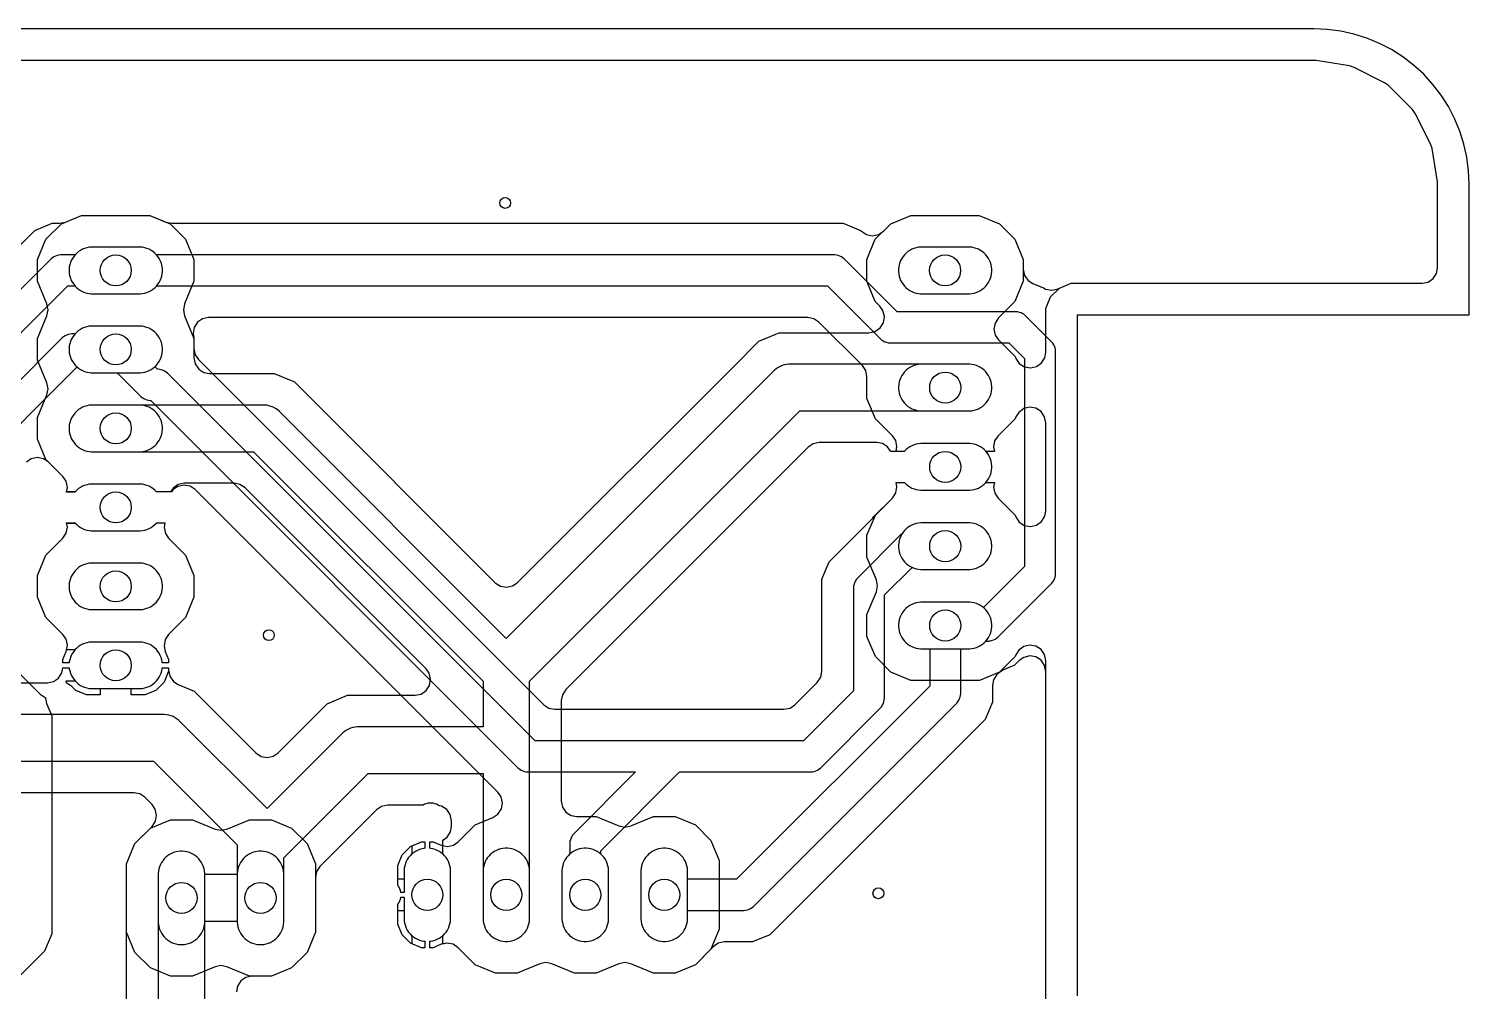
# Model space of a CAD drawing. Header units: millimetres. Extents: x 0 to 94.5, y 0 to 74.5.
# Drawn here: x 48.18 to 94.5, y 43.55 to 74.5 of the extents above; entities that cross this region are included whole.
import ezdxf

# ---------------------------------------------------------------- set-up
doc = ezdxf.new("R2010")
doc.units = ezdxf.units.MM

msp = doc.modelspace()

# ---------------------------------------------------------------- linework, layer by layer
at = {"layer": '16_copper'}
for points in [[(78.506, 65.987), (78.578, 66.002), (78.649, 66.023), (78.717, 66.051), (78.782, 66.086), (78.843, 66.127), (78.9, 66.174), (78.952, 66.226), (78.999, 66.283), (79.04, 66.344), (79.075, 66.409), (79.103, 66.477), (79.124, 66.548), (79.139, 66.62), (79.146, 66.693), (79.146, 66.767), (79.139, 66.84), (79.124, 66.912), (79.103, 66.983), (79.075, 67.051), (79.04, 67.116), (78.999, 67.177), (78.952, 67.234), (78.9, 67.286), (78.843, 67.333), (78.782, 67.374), (78.717, 67.409), (78.649, 67.437), (78.578, 67.458), (78.506, 67.473), (78.433, 67.48), (76.859, 67.48), (76.786, 67.473), (76.714, 67.458), (76.643, 67.437), (76.575, 67.409), (76.51, 67.374), (76.449, 67.333), (76.392, 67.286), (76.34, 67.234), (76.293, 67.177), (76.252, 67.116), (76.217, 67.051), (76.189, 66.983), (76.168, 66.912), (76.153, 66.84), (76.146, 66.767), (76.146, 66.693), (76.153, 66.62), (76.168, 66.548), (76.189, 66.477), (76.217, 66.409), (76.252, 66.344), (76.293, 66.283), (76.34, 66.226), (76.392, 66.174), (76.449, 66.127), (76.51, 66.086), (76.575, 66.051), (76.643, 66.023), (76.714, 66.002), (76.786, 65.987), (76.859, 65.98), (78.433, 65.98)], [(51.836, 55.827), (51.908, 55.842), (51.979, 55.863), (52.047, 55.891), (52.112, 55.926), (52.173, 55.967), (52.23, 56.014), (52.282, 56.066), (52.329, 56.123), (52.37, 56.184), (52.405, 56.249), (52.433, 56.317), (52.454, 56.388), (52.469, 56.46), (52.476, 56.533), (52.476, 56.607), (52.469, 56.68), (52.454, 56.752), (52.433, 56.823), (52.405, 56.891), (52.37, 56.956), (52.329, 57.017), (52.282, 57.074), (52.23, 57.126), (52.173, 57.173), (52.112, 57.214), (52.047, 57.249), (51.979, 57.277), (51.908, 57.298), (51.836, 57.313), (51.763, 57.32), (50.189, 57.32), (50.116, 57.313), (50.044, 57.298), (49.973, 57.277), (49.905, 57.249), (49.84, 57.214), (49.779, 57.173), (49.722, 57.126), (49.67, 57.074), (49.623, 57.017), (49.582, 56.956), (49.547, 56.891), (49.519, 56.823), (49.498, 56.752), (49.483, 56.68), (49.476, 56.607), (49.476, 56.533), (49.483, 56.46), (49.498, 56.388), (49.519, 56.317), (49.547, 56.249), (49.582, 56.184), (49.623, 56.123), (49.67, 56.066), (49.722, 56.014), (49.779, 55.967), (49.84, 55.926), (49.905, 55.891), (49.973, 55.863), (50.044, 55.842), (50.116, 55.827), (50.189, 55.82), (51.763, 55.82)]]:
    msp.add_lwpolyline(points, close=True, dxfattribs=at)
at = {"layer": '16_copper_5V'}
for points in [[(42.711, 50.95), (52.189, 50.95), (54.88, 48.259), (54.88, 45.763), (54.887, 45.69), (54.902, 45.618), (54.923, 45.547), (54.951, 45.479), (54.986, 45.414), (55.027, 45.353), (55.074, 45.296), (55.126, 45.244), (55.183, 45.197), (55.244, 45.156), (55.309, 45.121), (55.377, 45.093), (55.448, 45.072), (55.52, 45.057), (55.593, 45.05), (55.667, 45.05), (55.74, 45.057), (55.812, 45.072), (55.883, 45.093), (55.951, 45.121), (56.016, 45.156), (56.077, 45.197), (56.134, 45.244), (56.186, 45.296), (56.233, 45.353), (56.274, 45.414), (56.309, 45.479), (56.337, 45.547), (56.358, 45.618), (56.373, 45.69), (56.38, 45.763), (56.38, 47.839), (59.091, 50.55), (62.786, 50.55), (62.786, 45.863), (62.793, 45.79), (62.808, 45.718), (62.829, 45.647), (62.857, 45.579), (62.892, 45.514), (62.933, 45.453), (62.98, 45.396), (63.032, 45.344), (63.089, 45.297), (63.15, 45.256), (63.215, 45.221), (63.283, 45.193), (63.354, 45.172), (63.426, 45.157), (63.499, 45.15), (63.573, 45.15), (63.646, 45.157), (63.718, 45.172), (63.789, 45.193), (63.857, 45.221), (63.922, 45.256), (63.983, 45.297), (64.04, 45.344), (64.092, 45.396), (64.139, 45.453), (64.18, 45.514), (64.215, 45.579), (64.243, 45.647), (64.264, 45.718), (64.279, 45.79), (64.286, 45.863), (64.286, 53.525), (72.972, 62.211), (76.863, 62.211), (76.863, 62.211), (78.437, 62.211), (78.51, 62.219), (78.582, 62.233), (78.653, 62.254), (78.721, 62.282), (78.786, 62.317), (78.847, 62.358), (78.904, 62.405), (78.956, 62.457), (79.003, 62.514), (79.044, 62.575), (79.079, 62.64), (79.107, 62.708), (79.128, 62.779), (79.143, 62.851), (79.15, 62.924), (79.15, 62.998), (79.143, 63.071), (79.128, 63.144), (79.107, 63.214), (79.079, 63.282), (79.044, 63.347), (79.003, 63.409), (78.956, 63.466), (78.904, 63.518), (78.847, 63.564), (78.786, 63.605), (78.721, 63.64), (78.653, 63.668), (78.582, 63.69), (78.51, 63.704), (78.437, 63.711), (77.687, 63.711), (72.698, 63.711), (72.624, 63.711), (72.551, 63.704), (72.533, 63.701), (72.479, 63.69), (72.408, 63.668), (72.34, 63.64), (72.275, 63.605), (72.214, 63.564), (72.157, 63.518), (63.536, 54.897), (56.226, 62.206), (56.169, 62.253), (56.108, 62.294), (56.043, 62.329), (55.975, 62.357), (55.904, 62.378), (55.832, 62.393), (55.759, 62.4), (50.189, 62.4), (50.116, 62.393), (50.044, 62.378), (49.973, 62.357), (49.905, 62.329), (49.84, 62.294), (49.779, 62.253), (49.722, 62.206), (49.67, 62.154), (49.623, 62.097), (49.582, 62.036), (49.547, 61.971), (49.519, 61.903), (49.498, 61.832), (49.483, 61.76), (49.476, 61.687), (49.476, 61.613), (49.483, 61.54), (49.498, 61.468), (49.519, 61.397), (49.547, 61.329), (49.582, 61.264), (49.623, 61.203), (49.67, 61.146), (49.722, 61.094), (49.779, 61.047), (49.84, 61.006), (49.905, 60.971), (49.973, 60.943), (50.044, 60.922), (50.116, 60.907), (50.189, 60.9), (55.411, 60.9), (62.786, 53.525), (62.786, 52.05), (58.743, 52.05), (58.67, 52.043), (58.598, 52.028), (58.527, 52.007), (58.459, 51.979), (58.394, 51.944), (58.333, 51.903), (58.276, 51.856), (55.84, 49.421), (53.004, 52.256), (52.947, 52.303), (52.886, 52.344), (52.821, 52.379), (52.753, 52.407), (52.682, 52.428), (52.61, 52.443), (52.537, 52.45), (42.363, 52.45)], [(53.84, 40.853), (53.84, 47.337), (53.833, 47.41), (53.818, 47.482), (53.797, 47.553), (53.769, 47.621), (53.734, 47.686), (53.693, 47.747), (53.646, 47.804), (53.594, 47.856), (53.537, 47.903), (53.476, 47.944), (53.411, 47.979), (53.343, 48.007), (53.272, 48.028), (53.2, 48.043), (53.127, 48.05), (53.053, 48.05), (52.98, 48.043), (52.908, 48.028), (52.837, 48.007), (52.769, 47.979), (52.704, 47.944), (52.643, 47.903), (52.586, 47.856), (52.534, 47.804), (52.487, 47.747), (52.446, 47.686), (52.411, 47.621), (52.383, 47.553), (52.362, 47.482), (52.347, 47.41), (52.34, 47.337), (52.34, 41.201)]]:
    msp.add_lwpolyline(points, dxfattribs=at)
at = {"layer": '16_copper_GND'}
for points in [[(45.977, 65.621), (48.371, 68.015), (48.928, 68.246), (49.172, 68.246), (49.363, 68.284), (49.875, 68.496), (52.077, 68.496), (52.726, 68.227), (53.223, 67.73), (53.492, 67.081), (53.492, 66.379), (53.191, 65.651), (53.153, 65.456), (53.191, 65.269), (53.492, 64.541), (53.492, 63.916), (53.532, 63.721), (53.644, 63.557), (53.812, 63.45), (53.992, 63.416), (56.073, 63.416), (56.722, 63.147), (63.182, 56.687), (63.348, 56.577), (63.544, 56.541), (63.738, 56.583), (63.89, 56.687), (71.094, 63.891), (71.094, 63.891), (71.44, 64.237), (71.661, 64.458), (72.2, 64.682), (72.2, 64.682), (72.31, 64.727), (72.8, 64.727), (73.112, 64.727), (73.112, 64.727), (75.194, 64.727), (75.389, 64.767), (75.553, 64.879), (75.66, 65.047), (75.694, 65.243), (75.648, 65.437), (75.548, 65.581), (75.399, 65.73), (75.13, 66.379), (75.13, 67.081), (75.399, 67.73), (75.896, 68.227), (76.545, 68.496), (78.747, 68.496), (79.396, 68.227), (79.893, 67.73), (80.162, 67.081), (80.162, 66.379), (79.893, 65.73), (79.365, 65.201), (79.255, 65.035), (79.218, 64.84), (79.261, 64.645), (79.365, 64.494), (79.897, 63.962), (79.922, 63.902), (80.033, 63.736), (80.2, 63.628), (80.396, 63.593), (80.59, 63.637), (80.751, 63.754), (80.855, 63.924), (80.884, 64.093), (80.884, 65.502), (81.039, 65.876), (81.324, 66.161), (81.698, 66.316), (92.984, 66.316), (93.179, 66.356), (93.343, 66.468), (93.45, 66.636), (93.484, 66.816), (93.484, 69.5), (93.478, 69.578), (93.307, 70.655), (93.259, 70.804), (92.764, 71.775), (92.672, 71.901), (91.901, 72.672), (91.775, 72.764), (90.804, 73.259), (90.655, 73.307), (89.578, 73.478), (89.5, 73.484), (7.766, 73.484)], [(80.884, 43.198), (80.884, 54.18), (80.844, 54.375), (80.732, 54.539), (80.564, 54.646), (80.368, 54.68), (80.174, 54.634), (80.014, 54.516), (79.922, 54.371), (79.897, 54.311), (79.4, 53.814), (78.751, 53.545), (76.549, 53.545), (75.9, 53.814), (75.403, 54.311), (75.134, 54.96), (75.134, 55.663), (75.437, 56.395), (75.475, 56.59), (75.437, 56.778), (75.134, 57.51), (75.134, 58.213), (75.403, 58.862), (75.952, 59.411), (76.062, 59.577), (76.098, 59.772), (76.07, 59.911), (76.34, 59.911), (76.344, 59.907), (76.396, 59.855), (76.453, 59.808), (76.514, 59.767), (76.579, 59.732), (76.647, 59.704), (76.718, 59.683), (76.79, 59.669), (76.863, 59.661), (78.437, 59.661), (78.51, 59.669), (78.582, 59.683), (78.653, 59.704), (78.721, 59.732), (78.786, 59.767), (78.847, 59.808), (78.904, 59.855), (78.956, 59.907), (78.96, 59.911), (79.231, 59.911), (79.202, 59.76), (79.243, 59.566), (79.348, 59.411), (79.897, 58.862), (79.922, 58.802), (80.033, 58.636), (80.2, 58.528), (80.396, 58.493), (80.59, 58.537), (80.751, 58.654), (80.855, 58.824), (80.884, 58.993), (80.884, 61.83), (80.844, 62.025), (80.732, 62.189), (80.564, 62.296), (80.368, 62.33), (80.174, 62.284), (80.014, 62.166), (79.922, 62.021), (79.897, 61.961), (79.348, 61.412), (79.238, 61.246), (79.202, 61.05), (79.23, 60.911), (78.96, 60.911), (78.956, 60.916), (78.904, 60.968), (78.847, 61.014), (78.786, 61.055), (78.721, 61.09), (78.653, 61.118), (78.582, 61.14), (78.51, 61.154), (78.437, 61.161), (76.863, 61.161), (76.79, 61.154), (76.718, 61.14), (76.647, 61.118), (76.579, 61.09), (76.514, 61.055), (76.453, 61.014), (76.396, 60.968), (76.344, 60.916), (76.34, 60.911), (75.896, 60.911), (75.798, 61.054), (75.63, 61.162), (75.45, 61.195), (73.6, 61.195), (73.405, 61.156), (73.246, 61.049), (65.448, 53.251), (65.339, 53.085), (65.302, 52.897), (65.302, 49.666), (65.342, 49.471), (65.454, 49.307), (65.622, 49.2), (65.802, 49.166), (66.427, 49.166), (67.155, 48.865), (67.35, 48.827), (67.537, 48.865), (68.265, 49.166), (68.967, 49.166), (69.616, 48.897), (70.113, 48.4), (70.382, 47.751), (70.382, 45.549), (70.113, 44.9), (69.616, 44.403), (68.967, 44.134), (68.265, 44.134), (67.537, 44.435), (67.342, 44.473), (67.155, 44.435), (66.427, 44.134), (65.725, 44.134), (64.997, 44.435), (64.802, 44.473), (64.615, 44.435), (63.887, 44.134), (63.185, 44.134), (62.536, 44.403), (61.989, 44.949), (61.823, 45.059), (61.628, 45.095), (61.496, 45.068), (61.496, 45.34), (61.5, 45.344), (61.552, 45.396), (61.599, 45.453), (61.64, 45.514), (61.675, 45.579), (61.703, 45.647), (61.724, 45.718), (61.739, 45.79), (61.746, 45.863), (61.746, 47.437), (61.739, 47.51), (61.724, 47.582), (61.703, 47.653), (61.675, 47.721), (61.64, 47.786), (61.599, 47.847), (61.552, 47.904), (61.5, 47.956), (61.496, 47.96), (61.496, 48.411), (61.629, 48.502), (61.736, 48.67), (61.77, 48.85), (61.77, 49.034), (61.73, 49.229), (61.618, 49.393), (61.45, 49.5), (61.382, 49.513), (61.342, 49.538), (61.292, 49.563), (61.239, 49.581), (61.184, 49.594), (61.128, 49.6), (61.072, 49.6), (61.016, 49.594), (60.961, 49.581), (60.908, 49.563), (60.858, 49.538), (60.851, 49.534), (59.719, 49.534), (59.524, 49.494), (59.365, 49.388), (57.542, 47.565), (57.433, 47.399), (57.396, 47.211), (57.396, 45.449), (57.127, 44.8), (56.63, 44.303), (55.981, 44.034), (55.356, 44.034), (55.161, 43.994), (54.997, 43.882), (54.89, 43.714), (54.856, 43.534)], [(42.049, 53.466), (48.776, 53.466), (48.971, 53.506), (49.135, 53.618), (49.242, 53.786), (49.274, 53.954), (49.48, 53.954), (49.483, 53.92), (49.498, 53.848), (49.519, 53.777), (49.547, 53.709), (49.582, 53.644), (49.623, 53.583), (49.67, 53.526), (49.722, 53.474), (49.779, 53.427), (49.84, 53.386), (49.905, 53.351), (49.973, 53.323), (50.044, 53.302), (50.116, 53.287), (50.189, 53.28), (51.763, 53.28), (51.836, 53.287), (51.908, 53.302), (51.979, 53.323), (52.047, 53.351), (52.112, 53.386), (52.173, 53.427), (52.23, 53.474), (52.282, 53.526), (52.329, 53.583), (52.37, 53.644), (52.405, 53.709), (52.433, 53.777), (52.454, 53.848), (52.469, 53.92), (52.472, 53.954), (52.676, 53.954), (52.676, 53.873), (52.716, 53.678), (52.828, 53.514), (52.985, 53.411), (53.5, 53.197), (55.486, 51.211), (55.652, 51.101), (55.848, 51.065), (56.042, 51.107), (56.194, 51.211), (57.78, 52.797), (58.429, 53.066), (60.601, 53.066), (60.796, 53.106), (60.961, 53.218), (61.068, 53.386), (61.101, 53.582), (61.055, 53.776), (60.955, 53.92), (55.137, 59.738), (54.971, 59.847), (54.783, 59.884), (53.176, 59.884), (52.981, 59.844), (52.817, 59.732), (52.739, 59.61), (52.286, 59.61), (52.282, 59.614), (52.23, 59.666), (52.173, 59.713), (52.112, 59.754), (52.047, 59.789), (51.979, 59.817), (51.908, 59.838), (51.836, 59.853), (51.763, 59.86), (50.189, 59.86), (50.116, 59.853), (50.044, 59.838), (49.973, 59.817), (49.905, 59.789), (49.84, 59.754), (49.779, 59.713), (49.722, 59.666), (49.67, 59.614), (49.666, 59.61), (49.394, 59.61), (49.422, 59.754), (49.38, 59.949), (49.275, 60.103), (48.815, 60.564), (48.649, 60.674), (48.453, 60.71), (48.259, 60.667), (48.108, 60.564)], [(30.664, 20.961), (51.178, 41.475), (51.287, 41.641), (51.324, 41.829), (51.324, 47.651), (51.593, 48.3), (52.144, 48.851), (52.254, 49.017), (52.29, 49.213), (52.248, 49.407), (52.144, 49.559), (51.915, 49.788), (51.749, 49.897), (51.561, 49.934), (46.44, 49.934)]]:
    msp.add_lwpolyline(points, dxfattribs=at)
for points in [[(52.472, 54.106), (52.469, 54.14), (52.454, 54.212), (52.433, 54.283), (52.405, 54.351), (52.37, 54.416), (52.329, 54.477), (52.282, 54.534), (52.23, 54.586), (52.173, 54.633), (52.112, 54.674), (52.047, 54.709), (51.979, 54.737), (51.908, 54.758), (51.836, 54.773), (51.763, 54.78), (50.189, 54.78), (50.116, 54.773), (50.044, 54.758), (49.973, 54.737), (49.905, 54.709), (49.84, 54.674), (49.779, 54.633), (49.722, 54.586), (49.67, 54.534), (49.623, 54.477), (49.582, 54.416), (49.547, 54.351), (49.519, 54.283), (49.498, 54.212), (49.483, 54.14), (49.48, 54.106), (49.276, 54.106), (49.276, 54.219), (49.384, 54.478), (49.422, 54.674), (49.38, 54.869), (49.275, 55.023), (48.729, 55.57), (48.46, 56.219), (48.46, 56.921), (48.729, 57.57), (49.275, 58.117), (49.385, 58.283), (49.421, 58.478), (49.394, 58.61), (49.666, 58.61), (49.67, 58.606), (49.722, 58.554), (49.779, 58.507), (49.84, 58.466), (49.905, 58.431), (49.973, 58.403), (50.044, 58.382), (50.116, 58.367), (50.189, 58.36), (51.763, 58.36), (51.836, 58.367), (51.908, 58.382), (51.979, 58.403), (52.047, 58.431), (52.112, 58.466), (52.173, 58.507), (52.23, 58.554), (52.282, 58.606), (52.286, 58.61), (52.558, 58.61), (52.53, 58.466), (52.572, 58.271), (52.677, 58.117), (53.223, 57.57), (53.492, 56.921), (53.492, 56.219), (53.223, 55.57), (52.677, 55.023), (52.567, 54.857), (52.531, 54.662), (52.569, 54.478), (52.676, 54.219), (52.676, 54.106)], [(60.145, 46.726), (60.144, 46.734), (60.131, 46.789), (60.113, 46.842), (60.088, 46.892), (60.058, 46.94), (60.046, 46.955), (60.046, 47.589), (60.191, 47.938), (60.458, 48.205), (60.496, 48.221), (60.496, 47.96), (60.492, 47.956), (60.44, 47.904), (60.393, 47.847), (60.352, 47.786), (60.317, 47.721), (60.289, 47.653), (60.268, 47.582), (60.253, 47.51), (60.246, 47.437), (60.246, 46.726)], [(60.458, 45.095), (60.191, 45.362), (60.046, 45.711), (60.046, 46.345), (60.058, 46.36), (60.088, 46.408), (60.113, 46.458), (60.131, 46.511), (60.144, 46.566), (60.145, 46.574), (60.246, 46.574), (60.246, 45.863), (60.253, 45.79), (60.268, 45.718), (60.289, 45.647), (60.317, 45.579), (60.352, 45.514), (60.393, 45.453), (60.44, 45.396), (60.492, 45.344), (60.496, 45.34), (60.496, 45.079)]]:
    msp.add_lwpolyline(points, close=True, dxfattribs=at)
at = {"layer": '16_copper_SCL'}
msp.add_lwpolyline([(46.434, 60.327), (49.732, 63.625), (49.779, 63.587), (49.84, 63.546), (49.905, 63.511), (49.973, 63.483), (50.044, 63.462), (50.116, 63.447), (50.189, 63.44), (51.763, 63.44), (51.836, 63.447), (51.908, 63.462), (51.979, 63.483), (52.047, 63.511), (52.112, 63.546), (52.173, 63.587), (52.23, 63.634), (52.282, 63.686), (52.329, 63.743), (52.37, 63.804), (52.405, 63.869), (52.433, 63.937), (52.454, 64.008), (52.469, 64.08), (52.476, 64.153), (52.476, 64.227), (52.469, 64.3), (52.454, 64.372), (52.433, 64.443), (52.405, 64.511), (52.37, 64.576), (52.329, 64.637), (52.282, 64.694), (52.23, 64.746), (52.173, 64.793), (52.112, 64.834), (52.047, 64.869), (51.979, 64.897), (51.908, 64.918), (51.836, 64.933), (51.763, 64.94), (50.189, 64.94), (50.116, 64.933), (50.044, 64.918), (49.973, 64.897), (49.905, 64.869), (49.84, 64.834), (49.779, 64.793), (49.722, 64.746), (49.67, 64.694), (49.666, 64.69), (49.562, 64.69), (49.506, 64.684), (49.451, 64.671), (49.398, 64.653), (49.348, 64.628), (49.3, 64.598), (49.256, 64.563), (45.893, 61.2)], dxfattribs=at)
for points in [[(78.51, 57.119), (78.582, 57.133), (78.653, 57.154), (78.721, 57.182), (78.786, 57.217), (78.847, 57.258), (78.904, 57.305), (78.956, 57.357), (79.003, 57.414), (79.044, 57.475), (79.079, 57.54), (79.107, 57.608), (79.128, 57.679), (79.143, 57.751), (79.15, 57.824), (79.15, 57.898), (79.143, 57.971), (79.128, 58.044), (79.107, 58.114), (79.079, 58.182), (79.044, 58.247), (79.003, 58.309), (78.956, 58.366), (78.904, 58.418), (78.847, 58.464), (78.786, 58.505), (78.721, 58.54), (78.653, 58.568), (78.582, 58.59), (78.51, 58.604), (78.437, 58.611), (76.863, 58.611), (76.79, 58.604), (76.718, 58.59), (76.647, 58.568), (76.579, 58.54), (76.514, 58.505), (76.453, 58.464), (76.396, 58.418), (76.344, 58.366), (76.297, 58.309), (76.256, 58.247), (76.221, 58.182), (76.193, 58.114), (76.172, 58.044), (76.157, 57.971), (76.15, 57.898), (76.15, 57.824), (76.157, 57.751), (76.172, 57.679), (76.193, 57.608), (76.221, 57.54), (76.256, 57.475), (76.297, 57.414), (76.344, 57.357), (76.396, 57.305), (76.453, 57.258), (76.514, 57.217), (76.579, 57.182), (76.647, 57.154), (76.718, 57.133), (76.79, 57.119), (76.863, 57.111), (78.437, 57.111)], [(66.186, 45.157), (66.258, 45.172), (66.329, 45.193), (66.397, 45.221), (66.462, 45.256), (66.523, 45.297), (66.58, 45.344), (66.632, 45.396), (66.679, 45.453), (66.72, 45.514), (66.755, 45.579), (66.783, 45.647), (66.804, 45.718), (66.819, 45.79), (66.826, 45.863), (66.826, 47.437), (66.819, 47.51), (66.804, 47.582), (66.783, 47.653), (66.755, 47.721), (66.72, 47.786), (66.679, 47.847), (66.632, 47.904), (66.58, 47.956), (66.523, 48.003), (66.462, 48.044), (66.397, 48.079), (66.329, 48.107), (66.258, 48.128), (66.186, 48.143), (66.113, 48.15), (66.039, 48.15), (65.966, 48.143), (65.894, 48.128), (65.823, 48.107), (65.755, 48.079), (65.69, 48.044), (65.629, 48.003), (65.572, 47.956), (65.52, 47.904), (65.473, 47.847), (65.432, 47.786), (65.397, 47.721), (65.369, 47.653), (65.348, 47.582), (65.333, 47.51), (65.326, 47.437), (65.326, 45.863), (65.333, 45.79), (65.348, 45.718), (65.369, 45.647), (65.397, 45.579), (65.432, 45.514), (65.473, 45.453), (65.52, 45.396), (65.572, 45.344), (65.629, 45.297), (65.69, 45.256), (65.755, 45.221), (65.823, 45.193), (65.894, 45.172), (65.966, 45.157), (66.039, 45.15), (66.113, 45.15)]]:
    msp.add_lwpolyline(points, close=True, dxfattribs=at)
at = {"layer": '16_copper_SDA'}
msp.add_lwpolyline([(47.5, 64.293), (49.437, 66.23), (49.666, 66.23), (49.67, 66.226), (49.722, 66.174), (49.779, 66.127), (49.84, 66.086), (49.905, 66.051), (49.973, 66.023), (50.044, 66.002), (50.116, 65.987), (50.189, 65.98), (51.763, 65.98), (51.836, 65.987), (51.908, 66.002), (51.979, 66.023), (52.047, 66.051), (52.112, 66.086), (52.173, 66.127), (52.23, 66.174), (52.282, 66.226), (52.329, 66.283), (52.37, 66.344), (52.405, 66.409), (52.433, 66.477), (52.454, 66.548), (52.469, 66.62), (52.476, 66.693), (52.476, 66.767), (52.469, 66.84), (52.454, 66.912), (52.433, 66.983), (52.405, 67.051), (52.37, 67.116), (52.329, 67.177), (52.282, 67.234), (52.23, 67.286), (52.173, 67.333), (52.112, 67.374), (52.047, 67.409), (51.979, 67.437), (51.908, 67.458), (51.836, 67.473), (51.763, 67.48), (50.189, 67.48), (50.116, 67.473), (50.044, 67.458), (49.973, 67.437), (49.905, 67.409), (49.84, 67.374), (49.779, 67.333), (49.722, 67.286), (49.67, 67.234), (49.666, 67.23), (49.202, 67.23), (49.146, 67.224), (49.091, 67.211), (49.038, 67.193), (48.988, 67.168), (48.94, 67.138), (48.896, 67.103), (46.627, 64.834)], dxfattribs=at)
for points in [[(78.51, 54.569), (78.582, 54.583), (78.653, 54.604), (78.721, 54.632), (78.786, 54.667), (78.847, 54.708), (78.904, 54.755), (78.956, 54.807), (79.003, 54.864), (79.044, 54.925), (79.079, 54.99), (79.107, 55.058), (79.128, 55.129), (79.143, 55.201), (79.15, 55.274), (79.15, 55.348), (79.143, 55.421), (79.128, 55.494), (79.107, 55.564), (79.079, 55.632), (79.044, 55.697), (79.003, 55.759), (78.956, 55.816), (78.904, 55.868), (78.847, 55.914), (78.786, 55.955), (78.721, 55.99), (78.653, 56.018), (78.582, 56.04), (78.51, 56.054), (78.437, 56.061), (76.863, 56.061), (76.79, 56.054), (76.718, 56.04), (76.647, 56.018), (76.579, 55.99), (76.514, 55.955), (76.453, 55.914), (76.396, 55.868), (76.344, 55.816), (76.297, 55.759), (76.256, 55.697), (76.221, 55.632), (76.193, 55.564), (76.172, 55.494), (76.157, 55.421), (76.15, 55.348), (76.15, 55.274), (76.157, 55.201), (76.172, 55.129), (76.193, 55.058), (76.221, 54.99), (76.256, 54.925), (76.297, 54.864), (76.344, 54.807), (76.396, 54.755), (76.453, 54.708), (76.514, 54.667), (76.579, 54.632), (76.647, 54.604), (76.718, 54.583), (76.79, 54.569), (76.863, 54.561), (78.437, 54.561)], [(68.726, 45.157), (68.798, 45.172), (68.869, 45.193), (68.937, 45.221), (69.002, 45.256), (69.063, 45.297), (69.12, 45.344), (69.172, 45.396), (69.219, 45.453), (69.26, 45.514), (69.295, 45.579), (69.323, 45.647), (69.344, 45.718), (69.359, 45.79), (69.366, 45.863), (69.366, 47.437), (69.359, 47.51), (69.344, 47.582), (69.323, 47.653), (69.295, 47.721), (69.26, 47.786), (69.219, 47.847), (69.172, 47.904), (69.12, 47.956), (69.063, 48.003), (69.002, 48.044), (68.937, 48.079), (68.869, 48.107), (68.798, 48.128), (68.726, 48.143), (68.653, 48.15), (68.579, 48.15), (68.506, 48.143), (68.434, 48.128), (68.363, 48.107), (68.295, 48.079), (68.23, 48.044), (68.169, 48.003), (68.112, 47.956), (68.06, 47.904), (68.013, 47.847), (67.972, 47.786), (67.937, 47.721), (67.909, 47.653), (67.888, 47.582), (67.873, 47.51), (67.866, 47.437), (67.866, 45.863), (67.873, 45.79), (67.888, 45.718), (67.909, 45.647), (67.937, 45.579), (67.972, 45.514), (68.013, 45.453), (68.06, 45.396), (68.112, 45.344), (68.169, 45.297), (68.23, 45.256), (68.295, 45.221), (68.363, 45.193), (68.434, 45.172), (68.506, 45.157), (68.579, 45.15), (68.653, 45.15)]]:
    msp.add_lwpolyline(points, close=True, dxfattribs=at)
at = {"layer": '1_copper'}
for points in [[(78.506, 65.987), (78.578, 66.002), (78.649, 66.023), (78.717, 66.051), (78.782, 66.086), (78.843, 66.127), (78.9, 66.174), (78.952, 66.226), (78.999, 66.283), (79.04, 66.344), (79.075, 66.409), (79.103, 66.477), (79.124, 66.548), (79.139, 66.62), (79.146, 66.693), (79.146, 66.767), (79.139, 66.84), (79.124, 66.912), (79.103, 66.983), (79.075, 67.051), (79.04, 67.116), (78.999, 67.177), (78.952, 67.234), (78.9, 67.286), (78.843, 67.333), (78.782, 67.374), (78.717, 67.409), (78.649, 67.437), (78.578, 67.458), (78.506, 67.473), (78.433, 67.48), (76.859, 67.48), (76.786, 67.473), (76.714, 67.458), (76.643, 67.437), (76.575, 67.409), (76.51, 67.374), (76.449, 67.333), (76.392, 67.286), (76.34, 67.234), (76.293, 67.177), (76.252, 67.116), (76.217, 67.051), (76.189, 66.983), (76.168, 66.912), (76.153, 66.84), (76.146, 66.767), (76.146, 66.693), (76.153, 66.62), (76.168, 66.548), (76.189, 66.477), (76.217, 66.409), (76.252, 66.344), (76.293, 66.283), (76.34, 66.226), (76.392, 66.174), (76.449, 66.127), (76.51, 66.086), (76.575, 66.051), (76.643, 66.023), (76.714, 66.002), (76.786, 65.987), (76.859, 65.98), (78.433, 65.98)], [(51.836, 55.827), (51.908, 55.842), (51.979, 55.863), (52.047, 55.891), (52.112, 55.926), (52.173, 55.967), (52.23, 56.014), (52.282, 56.066), (52.329, 56.123), (52.37, 56.184), (52.405, 56.249), (52.433, 56.317), (52.454, 56.388), (52.469, 56.46), (52.476, 56.533), (52.476, 56.607), (52.469, 56.68), (52.454, 56.752), (52.433, 56.823), (52.405, 56.891), (52.37, 56.956), (52.329, 57.017), (52.282, 57.074), (52.23, 57.126), (52.173, 57.173), (52.112, 57.214), (52.047, 57.249), (51.979, 57.277), (51.908, 57.298), (51.836, 57.313), (51.763, 57.32), (50.189, 57.32), (50.116, 57.313), (50.044, 57.298), (49.973, 57.277), (49.905, 57.249), (49.84, 57.214), (49.779, 57.173), (49.722, 57.126), (49.67, 57.074), (49.623, 57.017), (49.582, 56.956), (49.547, 56.891), (49.519, 56.823), (49.498, 56.752), (49.483, 56.68), (49.476, 56.607), (49.476, 56.533), (49.483, 56.46), (49.498, 56.388), (49.519, 56.317), (49.547, 56.249), (49.582, 56.184), (49.623, 56.123), (49.67, 56.066), (49.722, 56.014), (49.779, 55.967), (49.84, 55.926), (49.905, 55.891), (49.973, 55.863), (50.044, 55.842), (50.116, 55.827), (50.189, 55.82), (51.763, 55.82)]]:
    msp.add_lwpolyline(points, close=True, dxfattribs=at)
at = {"layer": '1_copper_5V'}
for points in [[(78.51, 62.219), (78.582, 62.233), (78.653, 62.254), (78.721, 62.282), (78.786, 62.317), (78.847, 62.358), (78.904, 62.405), (78.956, 62.457), (79.003, 62.514), (79.044, 62.575), (79.079, 62.64), (79.107, 62.708), (79.128, 62.779), (79.143, 62.851), (79.15, 62.924), (79.15, 62.998), (79.143, 63.071), (79.128, 63.144), (79.107, 63.214), (79.079, 63.282), (79.044, 63.347), (79.003, 63.409), (78.956, 63.466), (78.904, 63.518), (78.847, 63.564), (78.786, 63.605), (78.721, 63.64), (78.653, 63.668), (78.582, 63.69), (78.51, 63.704), (78.437, 63.711), (76.863, 63.711), (76.79, 63.704), (76.718, 63.69), (76.647, 63.668), (76.579, 63.64), (76.514, 63.605), (76.453, 63.564), (76.396, 63.518), (76.344, 63.466), (76.297, 63.409), (76.256, 63.347), (76.221, 63.282), (76.193, 63.214), (76.172, 63.144), (76.157, 63.071), (76.15, 62.998), (76.15, 62.924), (76.157, 62.851), (76.172, 62.779), (76.193, 62.708), (76.221, 62.64), (76.256, 62.575), (76.297, 62.514), (76.344, 62.457), (76.396, 62.405), (76.453, 62.358), (76.514, 62.317), (76.579, 62.282), (76.647, 62.254), (76.718, 62.233), (76.79, 62.219), (76.863, 62.211), (78.437, 62.211)], [(51.836, 60.907), (51.908, 60.922), (51.979, 60.943), (52.047, 60.971), (52.112, 61.006), (52.173, 61.047), (52.23, 61.094), (52.282, 61.146), (52.329, 61.203), (52.37, 61.264), (52.405, 61.329), (52.433, 61.397), (52.454, 61.468), (52.469, 61.54), (52.476, 61.613), (52.476, 61.687), (52.469, 61.76), (52.454, 61.832), (52.433, 61.903), (52.405, 61.971), (52.37, 62.036), (52.329, 62.097), (52.282, 62.154), (52.23, 62.206), (52.173, 62.253), (52.112, 62.294), (52.047, 62.329), (51.979, 62.357), (51.908, 62.378), (51.836, 62.393), (51.763, 62.4), (50.189, 62.4), (50.116, 62.393), (50.044, 62.378), (49.973, 62.357), (49.905, 62.329), (49.84, 62.294), (49.779, 62.253), (49.722, 62.206), (49.67, 62.154), (49.623, 62.097), (49.582, 62.036), (49.547, 61.971), (49.519, 61.903), (49.498, 61.832), (49.483, 61.76), (49.476, 61.687), (49.476, 61.613), (49.483, 61.54), (49.498, 61.468), (49.519, 61.397), (49.547, 61.329), (49.582, 61.264), (49.623, 61.203), (49.67, 61.146), (49.722, 61.094), (49.779, 61.047), (49.84, 61.006), (49.905, 60.971), (49.973, 60.943), (50.044, 60.922), (50.116, 60.907), (50.189, 60.9), (51.763, 60.9)], [(53.2, 45.057), (53.272, 45.072), (53.343, 45.093), (53.411, 45.121), (53.476, 45.156), (53.537, 45.197), (53.594, 45.244), (53.646, 45.296), (53.693, 45.353), (53.734, 45.414), (53.769, 45.479), (53.797, 45.547), (53.818, 45.618), (53.833, 45.69), (53.84, 45.763), (53.84, 45.8), (54.88, 45.8), (54.88, 45.763), (54.887, 45.69), (54.902, 45.618), (54.923, 45.547), (54.951, 45.479), (54.986, 45.414), (55.027, 45.353), (55.074, 45.296), (55.126, 45.244), (55.183, 45.197), (55.244, 45.156), (55.309, 45.121), (55.377, 45.093), (55.448, 45.072), (55.52, 45.057), (55.593, 45.05), (55.667, 45.05), (55.74, 45.057), (55.812, 45.072), (55.883, 45.093), (55.951, 45.121), (56.016, 45.156), (56.077, 45.197), (56.134, 45.244), (56.186, 45.296), (56.233, 45.353), (56.274, 45.414), (56.309, 45.479), (56.337, 45.547), (56.358, 45.618), (56.373, 45.69), (56.38, 45.763), (56.38, 47.337), (56.373, 47.41), (56.358, 47.482), (56.337, 47.553), (56.309, 47.621), (56.274, 47.686), (56.233, 47.747), (56.186, 47.804), (56.134, 47.856), (56.077, 47.903), (56.016, 47.944), (55.951, 47.979), (55.883, 48.007), (55.812, 48.028), (55.74, 48.043), (55.667, 48.05), (55.593, 48.05), (55.52, 48.043), (55.448, 48.028), (55.377, 48.007), (55.309, 47.979), (55.244, 47.944), (55.183, 47.903), (55.126, 47.856), (55.074, 47.804), (55.027, 47.747), (54.986, 47.686), (54.951, 47.621), (54.923, 47.553), (54.902, 47.482), (54.887, 47.41), (54.88, 47.337), (54.88, 47.3), (53.84, 47.3), (53.84, 47.337), (53.833, 47.41), (53.818, 47.482), (53.797, 47.553), (53.769, 47.621), (53.734, 47.686), (53.693, 47.747), (53.646, 47.804), (53.594, 47.856), (53.537, 47.903), (53.476, 47.944), (53.411, 47.979), (53.343, 48.007), (53.272, 48.028), (53.2, 48.043), (53.127, 48.05), (53.053, 48.05), (52.98, 48.043), (52.908, 48.028), (52.837, 48.007), (52.769, 47.979), (52.704, 47.944), (52.643, 47.903), (52.586, 47.856), (52.534, 47.804), (52.487, 47.747), (52.446, 47.686), (52.411, 47.621), (52.383, 47.553), (52.362, 47.482), (52.347, 47.41), (52.34, 47.337), (52.34, 45.763), (52.347, 45.69), (52.362, 45.618), (52.383, 45.547), (52.411, 45.479), (52.446, 45.414), (52.487, 45.353), (52.534, 45.296), (52.586, 45.244), (52.643, 45.197), (52.704, 45.156), (52.769, 45.121), (52.837, 45.093), (52.908, 45.072), (52.98, 45.057), (53.053, 45.05), (53.127, 45.05)], [(63.646, 45.157), (63.718, 45.172), (63.789, 45.193), (63.857, 45.221), (63.922, 45.256), (63.983, 45.297), (64.04, 45.344), (64.092, 45.396), (64.139, 45.453), (64.18, 45.514), (64.215, 45.579), (64.243, 45.647), (64.264, 45.718), (64.279, 45.79), (64.286, 45.863), (64.286, 47.437), (64.279, 47.51), (64.264, 47.582), (64.243, 47.653), (64.215, 47.721), (64.18, 47.786), (64.139, 47.847), (64.092, 47.904), (64.04, 47.956), (63.983, 48.003), (63.922, 48.044), (63.857, 48.079), (63.789, 48.107), (63.718, 48.128), (63.646, 48.143), (63.573, 48.15), (63.499, 48.15), (63.426, 48.143), (63.354, 48.128), (63.283, 48.107), (63.215, 48.079), (63.15, 48.044), (63.089, 48.003), (63.032, 47.956), (62.98, 47.904), (62.933, 47.847), (62.892, 47.786), (62.857, 47.721), (62.829, 47.653), (62.808, 47.582), (62.793, 47.51), (62.786, 47.437), (62.786, 45.863), (62.793, 45.79), (62.808, 45.718), (62.829, 45.647), (62.857, 45.579), (62.892, 45.514), (62.933, 45.453), (62.98, 45.396), (63.032, 45.344), (63.089, 45.297), (63.15, 45.256), (63.215, 45.221), (63.283, 45.193), (63.354, 45.172), (63.426, 45.157), (63.499, 45.15), (63.573, 45.15)]]:
    msp.add_lwpolyline(points, close=True, dxfattribs=at)
at = {"layer": '1_copper_GND'}
for points in [[(80.884, 43.198), (80.884, 53.833), (80.844, 54.028), (80.732, 54.192), (80.564, 54.299), (80.368, 54.333), (80.174, 54.287), (80.03, 54.186), (79.87, 54.026), (79.677, 53.946), (79.677, 53.946), (79.522, 53.882), (79.36, 53.774), (79.341, 53.755), (79.31, 53.734), (79.201, 53.567), (79.166, 53.383), (79.166, 52.848), (78.935, 52.291), (72.009, 45.365), (71.452, 45.134), (70.544, 45.134), (70.349, 45.094), (70.185, 44.982), (70.166, 44.952), (69.616, 44.403), (68.967, 44.134), (68.265, 44.134), (67.537, 44.435), (67.342, 44.473), (67.155, 44.435), (66.427, 44.134), (65.725, 44.134), (64.997, 44.435), (64.802, 44.473), (64.615, 44.435), (63.887, 44.134), (63.185, 44.134), (62.536, 44.403), (61.989, 44.949), (61.823, 45.059), (61.628, 45.095), (61.444, 45.058), (61.185, 44.95), (61.072, 44.95), (61.072, 45.154), (61.106, 45.157), (61.178, 45.172), (61.249, 45.193), (61.317, 45.221), (61.382, 45.256), (61.443, 45.297), (61.5, 45.344), (61.552, 45.396), (61.599, 45.453), (61.64, 45.514), (61.675, 45.579), (61.703, 45.647), (61.724, 45.718), (61.739, 45.79), (61.746, 45.863), (61.746, 47.437), (61.739, 47.51), (61.724, 47.582), (61.703, 47.653), (61.675, 47.721), (61.64, 47.786), (61.599, 47.847), (61.552, 47.904), (61.5, 47.956), (61.443, 48.003), (61.382, 48.044), (61.317, 48.079), (61.249, 48.107), (61.178, 48.128), (61.106, 48.143), (61.072, 48.146), (61.072, 48.35), (61.185, 48.35), (61.444, 48.242), (61.64, 48.204), (61.835, 48.246), (61.989, 48.351), (62.536, 48.897), (63.102, 49.132), (63.267, 49.243), (63.376, 49.41), (63.411, 49.606), (63.367, 49.8), (63.265, 49.947), (53.53, 59.682), (53.364, 59.792), (53.168, 59.829), (52.974, 59.786), (52.811, 59.671), (52.774, 59.61), (52.286, 59.61), (52.282, 59.614), (52.23, 59.666), (52.173, 59.713), (52.112, 59.754), (52.047, 59.789), (51.979, 59.817), (51.908, 59.838), (51.836, 59.853), (51.763, 59.86), (50.189, 59.86), (50.116, 59.853), (50.044, 59.838), (49.973, 59.817), (49.905, 59.789), (49.84, 59.754), (49.779, 59.713), (49.722, 59.666), (49.67, 59.614), (49.658, 59.6), (49.392, 59.6), (49.422, 59.754), (49.38, 59.949), (49.275, 60.103), (48.729, 60.65), (48.46, 61.299), (48.46, 62.001), (48.761, 62.729), (48.799, 62.924), (48.761, 63.111), (48.46, 63.839), (48.46, 64.541), (48.761, 65.269), (48.799, 65.464), (48.761, 65.651), (48.46, 66.379), (48.46, 67.081), (48.729, 67.73), (49.226, 68.227), (49.875, 68.496), (52.077, 68.496), (52.589, 68.284), (52.78, 68.246), (74.372, 68.246), (74.929, 68.015), (74.953, 67.991), (75.119, 67.881), (75.314, 67.845), (75.509, 67.888), (75.66, 67.991), (75.896, 68.227), (76.545, 68.496), (78.747, 68.496), (79.396, 68.227), (79.893, 67.73), (80.162, 67.081), (80.162, 66.766), (80.202, 66.571), (80.314, 66.407), (80.471, 66.305), (80.832, 66.155), (80.871, 66.129), (81.067, 66.092), (81.25, 66.13), (81.698, 66.316), (92.984, 66.316), (93.179, 66.356), (93.343, 66.468), (93.45, 66.636), (93.484, 66.816), (93.484, 69.5), (93.478, 69.578), (93.307, 70.655), (93.259, 70.804), (92.764, 71.775), (92.672, 71.901), (91.901, 72.672), (91.775, 72.764), (90.804, 73.259), (90.655, 73.307), (89.578, 73.478), (89.5, 73.484), (7.766, 73.484)], [(43.182, 58.462), (48.54, 53.104), (48.706, 52.994), (48.716, 52.992), (48.713, 52.969), (48.75, 52.802), (48.916, 52.402), (48.916, 45.398), (48.685, 44.841), (37.259, 33.415)]]:
    msp.add_lwpolyline(points, dxfattribs=at)
for points in [[(72.66, 52.656), (72.819, 52.762), (73.536, 53.48), (73.646, 53.646), (73.683, 53.834), (73.683, 56.8), (73.914, 57.358), (75.206, 58.65), (75.206, 58.65), (75.322, 58.766), (75.352, 58.811), (75.952, 59.411), (76.062, 59.577), (76.098, 59.772), (76.07, 59.911), (76.34, 59.911), (76.344, 59.907), (76.396, 59.855), (76.453, 59.808), (76.514, 59.767), (76.579, 59.732), (76.647, 59.704), (76.718, 59.683), (76.79, 59.669), (76.863, 59.661), (78.437, 59.661), (78.51, 59.669), (78.582, 59.683), (78.653, 59.704), (78.721, 59.732), (78.786, 59.767), (78.847, 59.808), (78.904, 59.855), (78.956, 59.907), (79.003, 59.964), (79.044, 60.025), (79.079, 60.09), (79.107, 60.158), (79.128, 60.229), (79.143, 60.301), (79.15, 60.374), (79.15, 60.448), (79.143, 60.521), (79.128, 60.594), (79.107, 60.664), (79.079, 60.732), (79.044, 60.797), (79.003, 60.859), (78.956, 60.916), (78.904, 60.968), (78.847, 61.014), (78.786, 61.055), (78.721, 61.09), (78.653, 61.118), (78.582, 61.14), (78.51, 61.154), (78.437, 61.161), (76.863, 61.161), (76.79, 61.154), (76.718, 61.14), (76.647, 61.118), (76.579, 61.09), (76.514, 61.055), (76.453, 61.014), (76.396, 60.968), (76.344, 60.916), (76.34, 60.911), (76.069, 60.911), (76.098, 61.062), (76.057, 61.257), (75.952, 61.412), (75.403, 61.961), (75.134, 62.61), (75.134, 63.315), (75.094, 63.51), (74.988, 63.669), (73.589, 65.068), (73.423, 65.177), (73.235, 65.214), (53.962, 65.214), (53.767, 65.174), (53.603, 65.062), (53.495, 64.894), (53.462, 64.698), (53.492, 64.558), (53.492, 64.215), (53.532, 64.02), (53.638, 63.861), (64.737, 52.762), (64.903, 52.653), (65.091, 52.616), (72.465, 52.616)], [(52.472, 54.106), (52.469, 54.14), (52.454, 54.212), (52.433, 54.283), (52.405, 54.351), (52.37, 54.416), (52.329, 54.477), (52.282, 54.534), (52.23, 54.586), (52.173, 54.633), (52.112, 54.674), (52.047, 54.709), (51.979, 54.737), (51.908, 54.758), (51.836, 54.773), (51.763, 54.78), (50.189, 54.78), (50.116, 54.773), (50.044, 54.758), (49.973, 54.737), (49.905, 54.709), (49.84, 54.674), (49.779, 54.633), (49.722, 54.586), (49.67, 54.534), (49.666, 54.53), (49.394, 54.53), (49.422, 54.674), (49.38, 54.869), (49.275, 55.023), (48.729, 55.57), (48.46, 56.219), (48.46, 56.921), (48.729, 57.57), (49.275, 58.117), (49.385, 58.283), (49.421, 58.478), (49.396, 58.6), (49.675, 58.6), (49.722, 58.554), (49.779, 58.507), (49.84, 58.466), (49.905, 58.431), (49.973, 58.403), (50.044, 58.382), (50.116, 58.367), (50.189, 58.36), (51.763, 58.36), (51.836, 58.367), (51.908, 58.382), (51.979, 58.403), (52.047, 58.431), (52.112, 58.466), (52.173, 58.507), (52.23, 58.554), (52.282, 58.606), (52.286, 58.61), (52.558, 58.61), (52.53, 58.466), (52.572, 58.271), (52.677, 58.117), (53.223, 57.57), (53.492, 56.921), (53.492, 56.219), (53.223, 55.57), (52.677, 55.023), (52.567, 54.857), (52.531, 54.662), (52.569, 54.478), (52.676, 54.219), (52.676, 54.106)], [(51.476, 53.08), (51.476, 53.28), (51.763, 53.28), (51.836, 53.287), (51.908, 53.302), (51.979, 53.323), (52.047, 53.351), (52.112, 53.386), (52.173, 53.427), (52.23, 53.474), (52.282, 53.526), (52.329, 53.583), (52.37, 53.644), (52.405, 53.709), (52.433, 53.777), (52.454, 53.848), (52.469, 53.92), (52.472, 53.954), (52.676, 53.954), (52.676, 53.841), (52.531, 53.492), (52.264, 53.225), (51.915, 53.08)], [(50.037, 53.08), (49.688, 53.225), (49.566, 53.347), (49.4, 53.457), (49.39, 53.459), (49.393, 53.481), (49.382, 53.53), (49.666, 53.53), (49.67, 53.526), (49.722, 53.474), (49.779, 53.427), (49.84, 53.386), (49.905, 53.351), (49.973, 53.323), (50.044, 53.302), (50.116, 53.287), (50.189, 53.28), (50.476, 53.28), (50.476, 53.08)], [(52.739, 44.034), (52.09, 44.303), (51.593, 44.8), (51.324, 45.449), (51.324, 47.651), (51.593, 48.3), (52.09, 48.797), (52.739, 49.066), (53.441, 49.066), (54.169, 48.765), (54.364, 48.727), (54.551, 48.765), (55.279, 49.066), (55.981, 49.066), (56.63, 48.797), (57.127, 48.3), (57.396, 47.651), (57.396, 45.449), (57.127, 44.8), (56.63, 44.303), (55.981, 44.034), (55.279, 44.034), (54.551, 44.335), (54.356, 44.373), (54.169, 44.335), (53.441, 44.034)], [(60.046, 47.15), (60.046, 47.589), (60.191, 47.938), (60.458, 48.205), (60.807, 48.35), (60.92, 48.35), (60.92, 48.146), (60.886, 48.143), (60.814, 48.128), (60.743, 48.107), (60.675, 48.079), (60.61, 48.044), (60.549, 48.003), (60.492, 47.956), (60.44, 47.904), (60.393, 47.847), (60.352, 47.786), (60.317, 47.721), (60.289, 47.653), (60.268, 47.582), (60.253, 47.51), (60.246, 47.437), (60.246, 47.15)], [(60.807, 44.95), (60.458, 45.095), (60.191, 45.362), (60.046, 45.711), (60.046, 46.15), (60.246, 46.15), (60.246, 45.863), (60.253, 45.79), (60.268, 45.718), (60.289, 45.647), (60.317, 45.579), (60.352, 45.514), (60.393, 45.453), (60.44, 45.396), (60.492, 45.344), (60.549, 45.297), (60.61, 45.256), (60.675, 45.221), (60.743, 45.193), (60.814, 45.172), (60.886, 45.157), (60.92, 45.154), (60.92, 44.95)]]:
    msp.add_lwpolyline(points, close=True, dxfattribs=at)
at = {"layer": '1_copper_SCL'}
msp.add_lwpolyline([(73.439, 50.619), (73.492, 50.637), (73.542, 50.662), (73.59, 50.692), (73.634, 50.727), (75.572, 52.665), (75.607, 52.709), (75.637, 52.757), (75.661, 52.807), (75.68, 52.86), (75.692, 52.915), (75.699, 52.971), (75.699, 56.292), (76.586, 57.179), (76.647, 57.154), (76.718, 57.133), (76.79, 57.119), (76.863, 57.111), (78.437, 57.111), (78.51, 57.119), (78.582, 57.133), (78.653, 57.154), (78.721, 57.182), (78.786, 57.217), (78.847, 57.258), (78.904, 57.305), (78.956, 57.357), (79.003, 57.414), (79.044, 57.475), (79.079, 57.54), (79.107, 57.608), (79.128, 57.679), (79.143, 57.751), (79.15, 57.824), (79.15, 57.898), (79.143, 57.971), (79.128, 58.044), (79.107, 58.114), (79.079, 58.182), (79.044, 58.247), (79.003, 58.309), (78.956, 58.366), (78.904, 58.418), (78.847, 58.464), (78.786, 58.505), (78.721, 58.54), (78.653, 58.568), (78.582, 58.59), (78.51, 58.604), (78.437, 58.611), (76.863, 58.611), (76.79, 58.604), (76.718, 58.59), (76.647, 58.568), (76.579, 58.54), (76.514, 58.505), (76.453, 58.464), (76.396, 58.418), (76.344, 58.366), (76.297, 58.309), (76.27, 58.269), (76.243, 58.247), (76.228, 58.235), (74.825, 56.832), (74.79, 56.789), (74.76, 56.741), (74.736, 56.69), (74.718, 56.637), (74.705, 56.583), (74.699, 56.527), (74.699, 53.206), (73.093, 51.6), (64.463, 51.6), (52.64, 63.423), (52.596, 63.458), (52.548, 63.488), (52.498, 63.513), (52.445, 63.531), (52.39, 63.544), (52.334, 63.55), (52.323, 63.55), (52.235, 63.638), (52.282, 63.686), (52.329, 63.743), (52.37, 63.804), (52.405, 63.869), (52.433, 63.937), (52.454, 64.008), (52.469, 64.08), (52.476, 64.153), (52.476, 64.227), (52.469, 64.3), (52.454, 64.372), (52.433, 64.443), (52.405, 64.511), (52.37, 64.576), (52.329, 64.637), (52.282, 64.694), (52.23, 64.746), (52.173, 64.793), (52.112, 64.834), (52.047, 64.869), (51.979, 64.897), (51.908, 64.918), (51.836, 64.933), (51.763, 64.94), (50.189, 64.94), (50.116, 64.933), (50.044, 64.918), (49.973, 64.897), (49.905, 64.869), (49.84, 64.834), (49.779, 64.793), (49.722, 64.746), (49.67, 64.694), (49.623, 64.637), (49.582, 64.576), (49.547, 64.511), (49.519, 64.443), (49.498, 64.372), (49.483, 64.3), (49.476, 64.227), (49.476, 64.153), (49.483, 64.08), (49.498, 64.008), (49.519, 63.937), (49.547, 63.869), (49.582, 63.804), (49.623, 63.743), (49.67, 63.686), (49.722, 63.634), (49.779, 63.587), (49.84, 63.546), (49.905, 63.511), (49.973, 63.483), (50.044, 63.462), (50.116, 63.447), (50.189, 63.44), (51.019, 63.44), (51.782, 62.677), (51.826, 62.642), (51.874, 62.612), (51.924, 62.587), (51.977, 62.569), (52.032, 62.556), (52.088, 62.55), (52.099, 62.55), (63.922, 50.727), (63.966, 50.692), (64.014, 50.662), (64.064, 50.637), (64.117, 50.619), (64.172, 50.606), (64.228, 50.6), (67.693, 50.6), (65.703, 48.61), (65.668, 48.566), (65.638, 48.518), (65.613, 48.468), (65.595, 48.415), (65.582, 48.36), (65.576, 48.304), (65.576, 47.96), (65.572, 47.956), (65.52, 47.904), (65.473, 47.847), (65.432, 47.786), (65.397, 47.721), (65.369, 47.653), (65.348, 47.582), (65.333, 47.51), (65.326, 47.437), (65.326, 45.863), (65.333, 45.79), (65.348, 45.718), (65.369, 45.647), (65.397, 45.579), (65.432, 45.514), (65.473, 45.453), (65.52, 45.396), (65.572, 45.344), (65.629, 45.297), (65.69, 45.256), (65.755, 45.221), (65.823, 45.193), (65.894, 45.172), (65.966, 45.157), (66.039, 45.15), (66.113, 45.15), (66.186, 45.157), (66.258, 45.172), (66.329, 45.193), (66.397, 45.221), (66.462, 45.256), (66.523, 45.297), (66.58, 45.344), (66.632, 45.396), (66.679, 45.453), (66.72, 45.514), (66.755, 45.579), (66.783, 45.647), (66.804, 45.718), (66.819, 45.79), (66.826, 45.863), (66.826, 47.437), (66.819, 47.51), (66.804, 47.582), (66.783, 47.653), (66.755, 47.721), (66.72, 47.786), (66.679, 47.847), (66.632, 47.904), (66.58, 47.956), (66.576, 47.96), (66.576, 48.069), (69.107, 50.6), (73.328, 50.6), (73.384, 50.606)], close=True, dxfattribs=at)
at = {"layer": '1_copper_SDA'}
msp.add_lwpolyline([(71.289, 46.169), (71.342, 46.187), (71.392, 46.212), (71.44, 46.242), (71.484, 46.277), (78.023, 52.816), (78.058, 52.86), (78.088, 52.908), (78.113, 52.958), (78.131, 53.011), (78.144, 53.066), (78.15, 53.122), (78.15, 54.561), (78.437, 54.561), (78.51, 54.569), (78.582, 54.583), (78.653, 54.604), (78.721, 54.632), (78.786, 54.667), (78.847, 54.708), (78.904, 54.755), (78.956, 54.807), (78.96, 54.811), (79.039, 54.811), (79.058, 54.813), (79.095, 54.818), (79.15, 54.83), (79.15, 54.83), (79.203, 54.849), (79.254, 54.873), (79.301, 54.903), (79.345, 54.938), (79.385, 54.978), (81.073, 56.666), (81.108, 56.71), (81.138, 56.758), (81.163, 56.808), (81.181, 56.861), (81.194, 56.916), (81.2, 56.972), (81.2, 64.128), (81.194, 64.184), (81.181, 64.239), (81.163, 64.292), (81.138, 64.342), (81.108, 64.39), (81.073, 64.434), (80.234, 65.273), (80.19, 65.308), (80.142, 65.338), (80.092, 65.363), (80.039, 65.381), (79.984, 65.394), (79.928, 65.4), (76.107, 65.4), (74.404, 67.103), (74.36, 67.138), (74.312, 67.168), (74.262, 67.193), (74.209, 67.211), (74.154, 67.224), (74.098, 67.23), (52.286, 67.23), (52.282, 67.234), (52.23, 67.286), (52.173, 67.333), (52.112, 67.374), (52.047, 67.409), (51.979, 67.437), (51.908, 67.458), (51.836, 67.473), (51.763, 67.48), (50.189, 67.48), (50.116, 67.473), (50.044, 67.458), (49.973, 67.437), (49.905, 67.409), (49.84, 67.374), (49.779, 67.333), (49.722, 67.286), (49.67, 67.234), (49.623, 67.177), (49.582, 67.116), (49.547, 67.051), (49.519, 66.983), (49.498, 66.912), (49.483, 66.84), (49.476, 66.767), (49.476, 66.693), (49.483, 66.62), (49.498, 66.548), (49.519, 66.477), (49.547, 66.409), (49.582, 66.344), (49.623, 66.283), (49.67, 66.226), (49.722, 66.174), (49.779, 66.127), (49.84, 66.086), (49.905, 66.051), (49.973, 66.023), (50.044, 66.002), (50.116, 65.987), (50.189, 65.98), (51.763, 65.98), (51.836, 65.987), (51.908, 66.002), (51.979, 66.023), (52.047, 66.051), (52.112, 66.086), (52.173, 66.127), (52.23, 66.174), (52.282, 66.226), (52.286, 66.23), (73.863, 66.23), (75.566, 64.527), (75.61, 64.492), (75.658, 64.462), (75.708, 64.437), (75.761, 64.419), (75.816, 64.406), (75.872, 64.4), (79.693, 64.4), (80.2, 63.893), (80.2, 57.207), (78.88, 55.887), (78.847, 55.914), (78.786, 55.955), (78.721, 55.99), (78.653, 56.018), (78.582, 56.04), (78.51, 56.054), (78.437, 56.061), (76.863, 56.061), (76.79, 56.054), (76.718, 56.04), (76.647, 56.018), (76.579, 55.99), (76.514, 55.955), (76.453, 55.914), (76.396, 55.868), (76.344, 55.816), (76.297, 55.759), (76.256, 55.697), (76.221, 55.632), (76.193, 55.564), (76.172, 55.494), (76.157, 55.421), (76.15, 55.348), (76.15, 55.274), (76.157, 55.201), (76.172, 55.129), (76.193, 55.058), (76.221, 54.99), (76.256, 54.925), (76.297, 54.864), (76.344, 54.807), (76.396, 54.755), (76.453, 54.708), (76.514, 54.667), (76.579, 54.632), (76.647, 54.604), (76.718, 54.583), (76.79, 54.569), (76.863, 54.561), (77.15, 54.561), (77.15, 53.357), (70.943, 47.15), (69.366, 47.15), (69.366, 47.437), (69.359, 47.51), (69.344, 47.582), (69.323, 47.653), (69.295, 47.721), (69.26, 47.786), (69.219, 47.847), (69.172, 47.904), (69.12, 47.956), (69.063, 48.003), (69.002, 48.044), (68.937, 48.079), (68.869, 48.107), (68.798, 48.128), (68.726, 48.143), (68.653, 48.15), (68.579, 48.15), (68.506, 48.143), (68.434, 48.128), (68.363, 48.107), (68.295, 48.079), (68.23, 48.044), (68.169, 48.003), (68.112, 47.956), (68.06, 47.904), (68.013, 47.847), (67.972, 47.786), (67.937, 47.721), (67.909, 47.653), (67.888, 47.582), (67.873, 47.51), (67.866, 47.437), (67.866, 45.863), (67.873, 45.79), (67.888, 45.718), (67.909, 45.647), (67.937, 45.579), (67.972, 45.514), (68.013, 45.453), (68.06, 45.396), (68.112, 45.344), (68.169, 45.297), (68.23, 45.256), (68.295, 45.221), (68.363, 45.193), (68.434, 45.172), (68.506, 45.157), (68.579, 45.15), (68.653, 45.15), (68.726, 45.157), (68.798, 45.172), (68.869, 45.193), (68.937, 45.221), (69.002, 45.256), (69.063, 45.297), (69.12, 45.344), (69.172, 45.396), (69.219, 45.453), (69.26, 45.514), (69.295, 45.579), (69.323, 45.647), (69.344, 45.718), (69.359, 45.79), (69.366, 45.863), (69.366, 46.15), (71.178, 46.15), (71.234, 46.156)], close=True, dxfattribs=at)
at = {"layer": 'drills_PTH'}
for centre in [(50.976, 66.73), (77.646, 66.73), (50.976, 64.19), (77.65, 62.961), (50.976, 61.65), (77.65, 60.411), (50.976, 59.11), (77.65, 57.861), (50.976, 56.57), (77.65, 55.311), (50.976, 54.03), (53.09, 46.55), (55.63, 46.55), (60.996, 46.65), (63.536, 46.65), (66.076, 46.65), (68.616, 46.65)]:
    msp.add_circle(centre, 0.5, dxfattribs=at)
at = {"layer": 'drills_via_1_16'}
for centre in [(63.5, 68.9), (55.9, 55), (75.5, 46.7)]:
    msp.add_circle(centre, 0.175, dxfattribs=at)
at = {"layer": 'outline'}
msp.add_lwpolyline([(81.9, 43.4), (81.9, 65.3), (94.5, 65.3), (94.5, 69.5), (94.481, 69.936), (94.424, 70.368), (94.33, 70.794), (94.198, 71.21), (94.032, 71.613), (93.83, 72), (93.596, 72.368), (93.33, 72.714), (93.036, 73.036), (92.714, 73.33), (92.368, 73.596), (92, 73.83), (91.613, 74.032), (91.21, 74.198), (90.794, 74.33), (90.368, 74.424), (89.936, 74.481), (89.5, 74.5), (5, 74.5)], dxfattribs=at)

doc.saveas('drawing.dxf')
